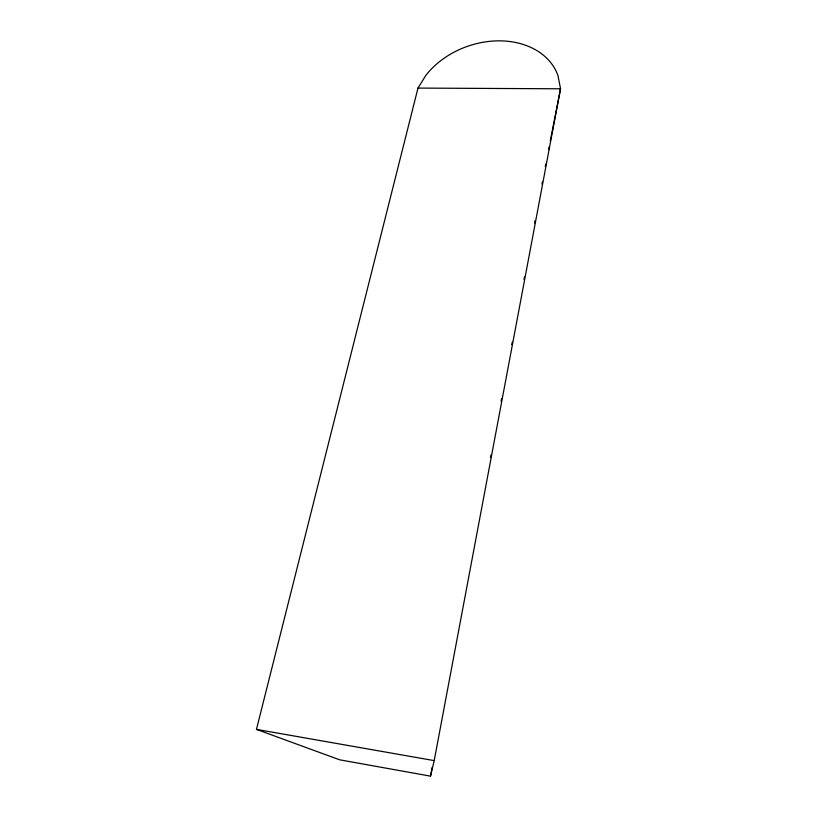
<?xml version="1.0" encoding="UTF-8"?>
<svg xmlns="http://www.w3.org/2000/svg" width="817" height="817" viewBox="0 0 817 817"><rect width="100%" height="100%" fill="white"/><g stroke="black" fill="none" stroke-linecap="round" stroke-linejoin="round"><path stroke-width="1.23" d="M430.498 776.15L434.205 760.617L560.544 88.716L557.97 75.542A75.726 57.741 -19.3 0 0 499.218 40.85A75.726 57.741 -19.3 0 0 425.902 75.317L417.998 88.011L256.456 729.377L339.647 759.81L430.498 776.15L432.152 767.367M490.496 457.561L490.966 455.049M501.117 401.116L501.597 398.604M511.748 344.672L512.218 342.17M524.034 279.455L524.504 276.943M534.655 223.01L535.135 220.498M541.977 184.121L542.457 181.619M545.286 166.566L545.756 164.054M548.595 149.491L549.075 147.08M550.26 141.055L551.679 133.814M551.914 132.609L560.544 88.716M417.977 88.083L560.523 88.787M256.456 729.377L434.205 760.617"/></g></svg>
